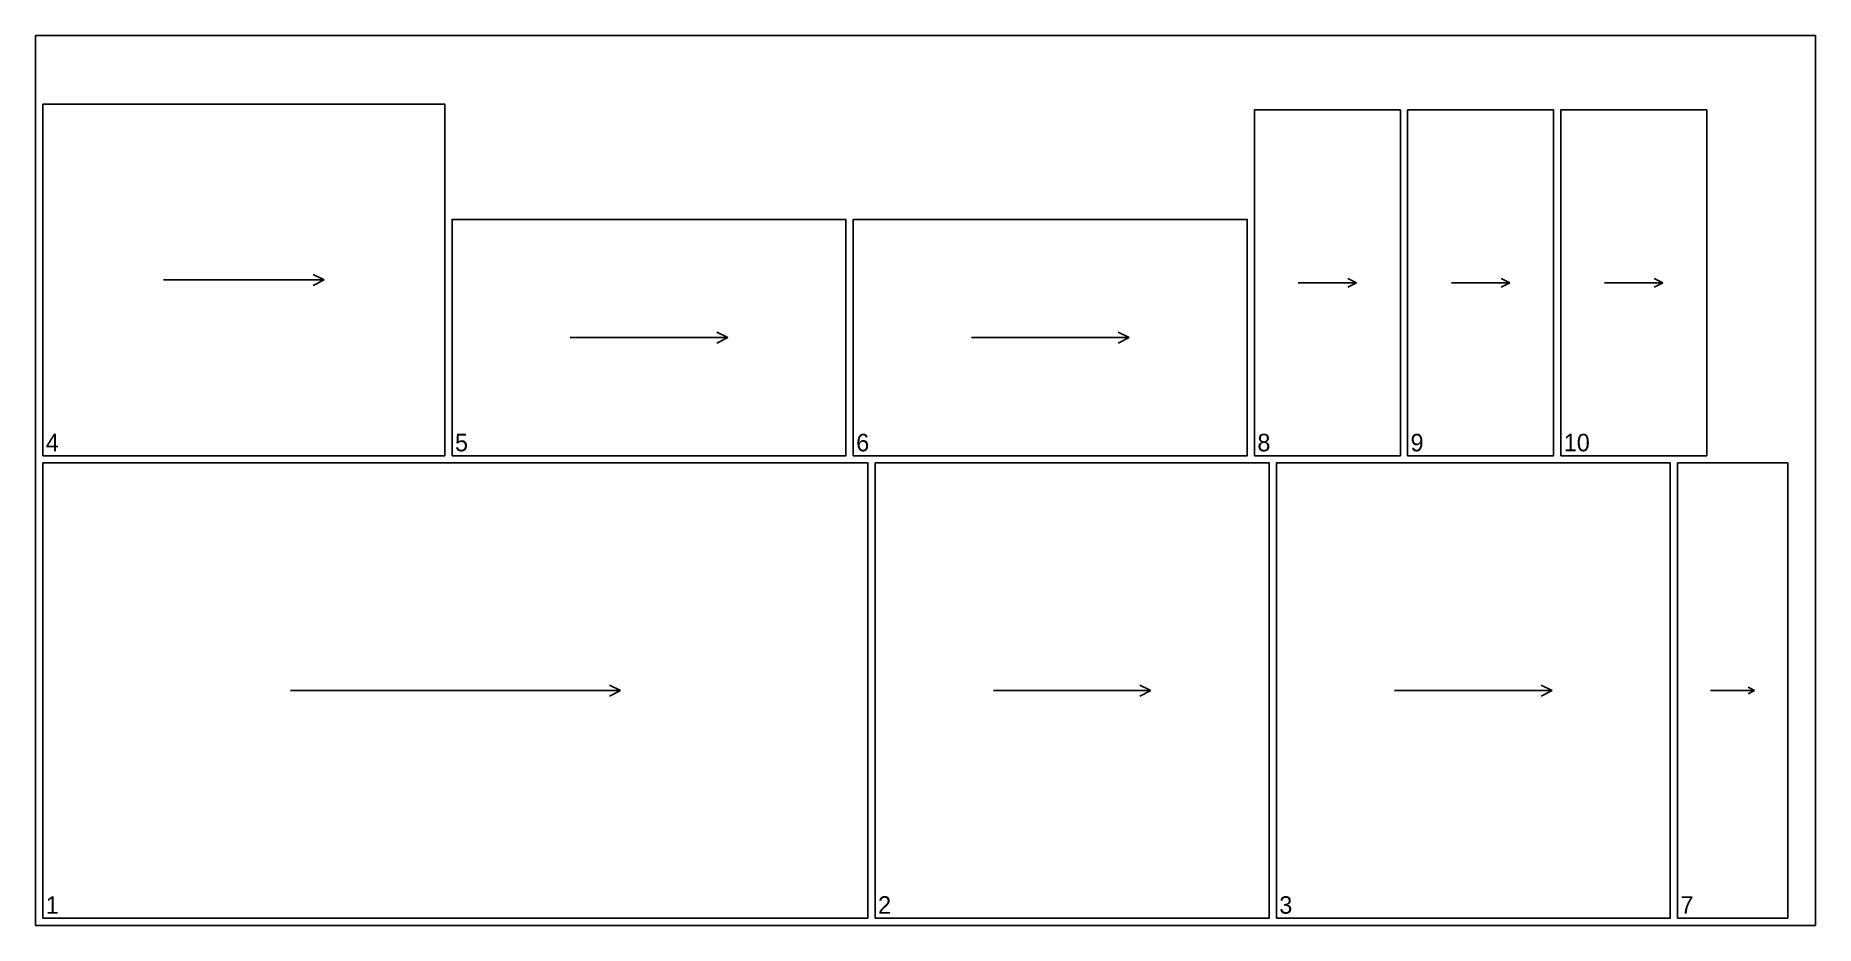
# Model space of a CAD drawing. Header units: millimetres. Extents: x 0 to 2440, y 0 to 1220.
import ezdxf

# ---------------------------------------------------------------- set-up
doc = ezdxf.new("R2010")
doc.units = ezdxf.units.MM
doc.layers.add('GRAIN_DIRECTION', color=3, linetype='Continuous')
doc.layers.add('OUTSIDE_THROUGH', color=7, linetype='Continuous')
doc.layers.add('PART_LABELS', color=3, linetype='Continuous', plot=False)
doc.layers.add('SHEET_BOUNDARY', color=8, linetype='Continuous', plot=False)

msp = doc.modelspace()

# ---------------------------------------------------------------- linework, layer by layer
at = {"layer": 'GRAIN_DIRECTION'}
for p, q in [((175.3, 885), (395.7, 885)), ((380.7, 892.5), (395.7, 885)), ((380.7, 877.5), (395.7, 885)), ((1731, 881), (1811, 881)), ((1799, 887), (1811, 881)), ((1799, 875), (1811, 881)), ((1941, 881), (2021, 881)), ((2009, 887), (2021, 881)), ((2009, 875), (2021, 881)), ((2151, 881), (2231, 881)), ((2219, 887), (2231, 881)), ((2219, 875), (2231, 881)), ((733, 806), (949, 806)), ((934, 813.5), (949, 806)), ((934, 798.5), (949, 806)), ((1283, 806), (1499, 806)), ((1484, 813.5), (1499, 806)), ((1484, 798.5), (1499, 806)), ((349.3, 322), (801.7, 322)), ((786.7, 329.5), (801.7, 322)), ((786.7, 314.5), (801.7, 322)), ((1313, 322), (1529, 322)), ((1514, 329.5), (1529, 322)), ((1514, 314.5), (1529, 322)), ((1863, 322), (2079, 322)), ((2064, 329.5), (2079, 322)), ((2064, 314.5), (2079, 322)), ((2296.3, 322), (2356.7, 322)), ((2347.6, 326.5), (2356.7, 322)), ((2347.6, 317.5), (2356.7, 322))]:
    msp.add_line(p, q, dxfattribs=at)
at = {"layer": 'OUTSIDE_THROUGH'}
for points in [[(10, 644), (561, 644), (561, 1126), (10, 1126)], [(1671, 644), (1871, 644), (1871, 1118), (1671, 1118)], [(1881, 644), (2081, 644), (2081, 1118), (1881, 1118)], [(2091, 644), (2291, 644), (2291, 1118), (2091, 1118)], [(571, 644), (1111, 644), (1111, 968), (571, 968)], [(1121, 644), (1661, 644), (1661, 968), (1121, 968)], [(10, 10), (1141, 10), (1141, 634), (10, 634)], [(1151, 10), (1691, 10), (1691, 634), (1151, 634)], [(1701, 10), (2241, 10), (2241, 634), (1701, 634)], [(2251, 10), (2402, 10), (2402, 634), (2251, 634)]]:
    msp.add_lwpolyline(points, close=True, dxfattribs=at)
at = {"layer": 'SHEET_BOUNDARY'}
msp.add_lwpolyline([(0, 0), (2440, 0), (2440, 1220), (0, 1220)], close=True, dxfattribs=at)

# ---------------------------------------------------------------- texts
at = {"layer": 'PART_LABELS'}
for s, p in [('4', (14, 650)), ('5', (575, 650)), ('6', (1125, 650)), ('8', (1675, 650)), ('9', (1885, 650)), ('10', (2095, 650)), ('1', (14, 16)), ('2', (1155, 16)), ('3', (1705, 16)), ('7', (2255, 16))]:
    msp.add_text(s, height=24, dxfattribs=at).set_placement(p)

doc.saveas('drawing.dxf')
